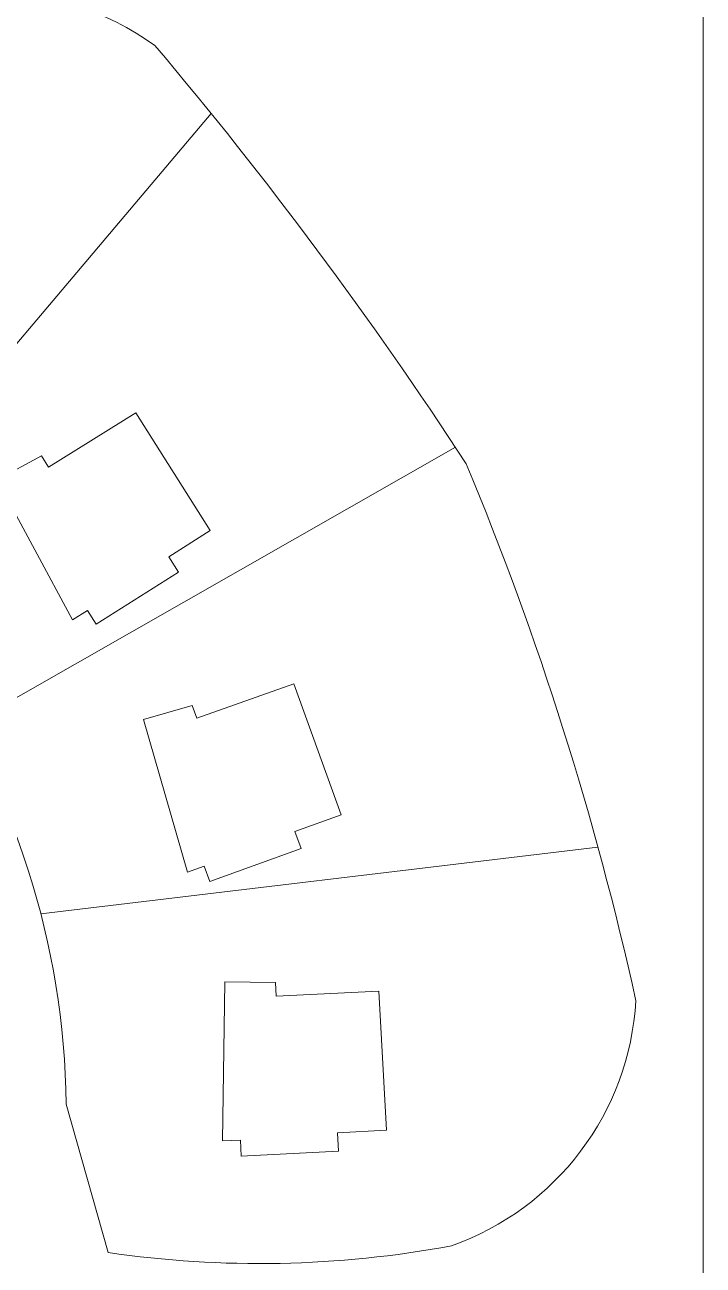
# Model space of a CAD drawing. Header units: inches. Extents: x 36 to 79.2, y 17.3 to 55.9.
# Drawn here: x 64.77 to 71.44, y 30.95 to 43.15 of the extents above; entities that cross this region are included whole.
import ezdxf

# ---------------------------------------------------------------- set-up
doc = ezdxf.new("R2010")
doc.units = ezdxf.units.IN
doc.layers.add('01_ORIGINAL_CAD', color=7, linetype='Continuous', lineweight=20)

msp = doc.modelspace()

# ---------------------------------------------------------------- linework, layer by layer
at = {"layer": '01_ORIGINAL_CAD'}
msp.add_line((71.442, 55.9), (71.442, 17.906), dxfattribs=at)
for points in [[(60.29, 39.74, -0.089338), (62.813, 42.944, -0.322066), (66.051, 42.944, -0.030946), (69.111, 38.833, -0.044664), (70.78, 33.554, -0.301674), (68.967, 31.144, -0.082145), (65.591, 31.078)], [(60.29, 39.74, -0.300089), (65.18, 32.538)], [(53.65, 30.945, -0.14301), (60.243, 31.63, -0.286424), (65.36, 28.431), (66.481, 23.89, -0.272091), (64.9, 18.954), (63.661, 17.533)]]:
    msp.add_lwpolyline(points, format="xyb", dxfattribs=at)
for points in [[(66.604, 42.276), (62.941, 37.945)], [(69.006, 38.995), (64.196, 36.253)], [(70.407, 35.063), (64.93, 34.409)], [(65.18, 32.538), (65.591, 31.078)]]:
    msp.add_lwpolyline(points, dxfattribs=at)
for points in [[(65.006, 38.799), (65.865, 39.334), (66.595, 38.175), (66.187, 37.918), (66.283, 37.767), (65.474, 37.257), (65.389, 37.391), (65.242, 37.298), (64.498, 38.674), (64.936, 38.911)], [(66.464, 36.332), (67.417, 36.67), (67.882, 35.382), (67.428, 35.218), (67.489, 35.05), (66.59, 34.725), (66.536, 34.875), (66.372, 34.816), (65.94, 36.319), (66.419, 36.457)], [(67.244, 33.6), (68.254, 33.648), (68.327, 32.28), (67.845, 32.255), (67.855, 32.076), (66.9, 32.025), (66.892, 32.184), (66.717, 32.175), (66.739, 33.739), (67.237, 33.732)]]:
    msp.add_lwpolyline(points, close=True, dxfattribs=at)

doc.saveas('drawing.dxf')
